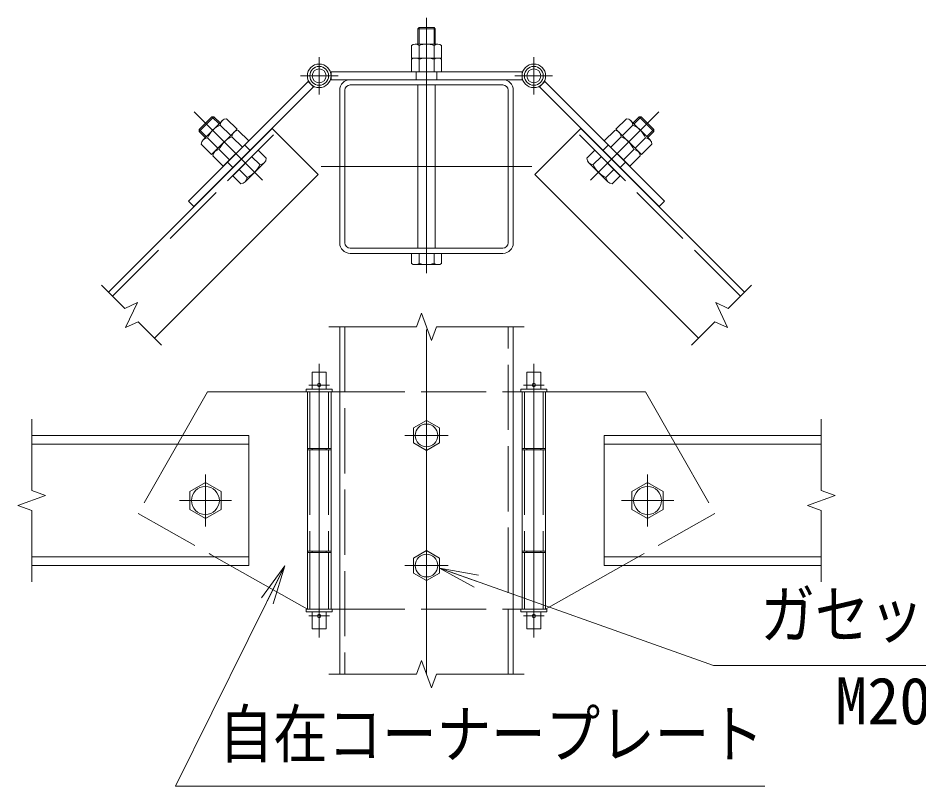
# Model space of a CAD drawing. Units: millimetres at full size; details may follow other scales. Extents: x -18900 to 18900, y -13365 to 13365.
# Drawn here: x 11991 to 16138, y -2691 to 848 of the extents above; entities that cross this region are included whole.
import ezdxf
from ezdxf.enums import TextEntityAlignment as Align

# ---------------------------------------------------------------- set-up
doc = ezdxf.new("R2010")
doc.units = ezdxf.units.MM
doc.header["$LTSCALE"] = 50
doc.linetypes.add('DASHED', pattern=[7.5, 6, -1.5])
doc.linetypes.add('USER1', pattern=[50.8, 31.75, -6.35, 6.35, -6.35])
for name, color, linetype, lineweight in [('0-0_D-STR-TXT', 7, 'Continuous', 13), ('0-1_D-STR1', 1, 'Continuous', 18), ('0-2_D-BMK', 2, 'USER1', 13), ('0-3_D-STR3', 3, 'Continuous', 13), ('0-7_D-STR-DIM', 7, 'Continuous', 13), ('0-8_0', 7, 'Continuous', 18)]:
    doc.layers.add(name, color=color, linetype=linetype, lineweight=lineweight)
doc.styles.add('ＭＳ ゴシック', font='')
doc.styles.get('ＭＳ ゴシック').set_extended_font_data('MS Gothic')

# ---------------------------------------------------------------- blocks, each defined once
blk = doc.blocks.new('_Open')
at = {"layer": '0-8_0'}
blk.add_line((-50, 8.33), (0, 0), dxfattribs=at)
blk.add_lwpolyline([(-50, -8.33), (0, 0), (-50, 0)], dxfattribs=at)

msp = doc.modelspace()

# ---------------------------------------------------------------- linework, layer by layer
at = {"layer": '0-0_D-STR-TXT'}
for points in [[(15431.54, -2691.02), (12717.1, -2691.02), (13219.09, -1678.13)], [(16748.65, -2135.94), (15195.76, -2135.94), (13934.79, -1687.53)]]:
    msp.add_lwpolyline(points, dxfattribs=at)
at = {"layer": '0-1_D-STR1'}
for p, q in [((14224.98, 563.21), (13520.98, 563.21)), ((14224.98, 539.21), (13520.98, 539.21)), ((13472.98, 515.21), (13472.98, -188.79)), ((13496.98, 515.21), (13496.98, -188.79)), ((14248.98, -188.79), (14248.98, 515.21)), ((14272.98, -188.79), (14272.98, 515.21)), ((12407.67, -415.15), (13161.92, 339.09)), ((13374.05, 126.96), (13161.92, 339.09)), ((14371.9, 126.96), (14584.04, 339.09)), ((15338.28, -415.15), (14584.04, 339.09)), ((12619.81, -627.29), (13374.05, 126.96)), ((15126.15, -627.29), (14371.9, 126.96)), ((13520.98, -212.79), (14224.98, -212.79)), ((13520.98, -236.79), (14224.98, -236.79)), ((13472.98, -575.53), (13472.98, -2175.53)), ((14272.98, -2175.53), (14272.98, -575.53)), ((12054.18, -1075.53), (13054.18, -1075.53)), ((15691.78, -1075.53), (14691.78, -1075.53)), ((12054.18, -1115.53), (13054.18, -1115.53)), ((15691.78, -1115.53), (14691.78, -1115.53)), ((13054.18, -1635.53), (12054.18, -1635.53)), ((14691.78, -1635.53), (15691.78, -1635.53))]:
    msp.add_line(p, q, dxfattribs=at)
at = {"layer": '0-1_D-STR1', "linetype": 'DASHED'}
for p, q in [((12426.06, -433.54), (13180.31, 320.71)), ((15319.9, -433.54), (14565.65, 320.71)), ((13496.98, -575.53), (13496.98, -2175.53)), ((14248.98, -2175.53), (14248.98, -575.53))]:
    msp.add_line(p, q, dxfattribs=at)
at = {"layer": '0-1_D-STR1'}
for points in [[(13054.18, -1075.53), (13054.18, -1675.53), (12054.18, -1675.53)], [(14691.78, -1075.53), (14691.78, -1675.53), (15691.78, -1675.53)]]:
    msp.add_lwpolyline(points, dxfattribs=at)
for centre, radius, start, end in [((13520.98, 515.21), 48, 90, 180), ((13520.98, 515.21), 24, 90, 180), ((14224.98, 515.21), 48, 0, 90), ((14224.98, 515.21), 24, 0, 90), ((13520.98, -188.79), 48, 180, 270), ((13520.98, -188.79), 24, 180, 270), ((14224.98, -188.79), 24, 270, 0), ((14224.98, -188.79), 48, 270, 0)]:
    msp.add_arc(centre, radius, start, end, dxfattribs=at)
at = {"layer": '0-2_D-BMK'}
for p, q in [((13872.98, -327.69), (13872.98, 847.64)), ((13378.58, 494.49), (13378.58, 667.92)), ((14367.38, 494.49), (14367.38, 667.92)), ((13291.86, 581.21), (13465.3, 581.21)), ((14454.1, 581.21), (14280.66, 581.21)), ((13117.01, 101.16), (12803.06, 415.12)), ((14628.95, 101.16), (14942.9, 415.12)), ((13387.48, 163.21), (14358.48, 163.21)), ((13872.98, -2175.53), (13872.98, -575.53)), ((13378.58, -2007.01), (13378.58, -745.07)), ((14367.38, -2007.01), (14367.38, -745.07)), ((13426.58, -843.53), (13330.58, -843.53)), ((13378.58, -855.53), (13378.58, -1155.53)), ((14319.38, -843.53), (14415.38, -843.53)), ((14367.38, -855.53), (14367.38, -1155.53)), ((13772.98, -1075.53), (13972.98, -1075.53)), ((12854.18, -1255.53), (12854.18, -1495.53)), ((14891.78, -1255.53), (14891.78, -1495.53)), ((12974.18, -1375.53), (12734.18, -1375.53)), ((14771.78, -1375.53), (15011.78, -1375.53)), ((13772.98, -1675.53), (13972.98, -1675.53)), ((13426.58, -1907.53), (13330.58, -1907.53)), ((14319.38, -1907.53), (14415.38, -1907.53))]:
    msp.add_line(p, q, dxfattribs=at)
at = {"layer": '0-3_D-STR3'}
for p, q in [((13832.98, 797.79), (13838.39, 803.21)), ((13832.98, 727.21), (13832.98, 797.79)), ((13832.98, 797.79), (13912.98, 797.79)), ((13838.39, 803.21), (13907.57, 803.21)), ((13838.39, 727.21), (13838.39, 803.21)), ((13907.57, 727.21), (13907.57, 803.21)), ((13912.98, 797.79), (13907.57, 803.21)), ((13912.98, 727.21), (13912.98, 797.79)), ((13803.78, 663.21), (13803.78, 721.61)), ((13820.06, 727.21), (13924.9, 727.21)), ((13838.38, 663.21), (13838.38, 721.61)), ((13907.58, 663.21), (13907.58, 721.61)), ((13942.18, 721.61), (13942.18, 663.21)), ((13803.78, 663.21), (13942.18, 663.21)), ((13803.78, 599.21), (13803.78, 657.61)), ((13820.06, 663.21), (13924.9, 663.21)), ((13838.38, 599.21), (13838.38, 657.61)), ((13907.58, 599.21), (13907.58, 657.61)), ((13942.18, 657.61), (13942.18, 599.21)), ((13432.98, 599.21), (14312.98, 599.21)), ((13432.98, 599.21), (13432.98, 563.21)), ((13803.78, 599.21), (13942.18, 599.21)), ((13824.98, 599.21), (13824.98, 563.21)), ((13824.98, 599.21), (13824.98, 563.21)), ((13920.98, 599.21), (13920.98, 563.21)), ((13920.98, 599.21), (13920.98, 563.21)), ((14312.98, 599.21), (14312.98, 563.21)), ((13327.38, 555.47), (12775.84, 3.92)), ((13327.38, 555.47), (13352.84, 530.01)), ((13432.98, 563.21), (14312.98, 563.21)), ((13832.98, -212.79), (13832.98, 539.21)), ((13912.98, -212.79), (13912.98, 539.21)), ((14418.57, 555.47), (14393.12, 530.01)), ((14418.57, 555.47), (14970.12, 3.92)), ((13352.84, 530.01), (12801.3, -21.53)), ((14393.12, 530.01), (14944.66, -21.53)), ((12825.69, 333.79), (12884.39, 392.48)), ((12825.69, 324.6), (12893.57, 392.48)), ((12843.18, 286.22), (12934.19, 377.23)), ((12916.91, 359.96), (12884.39, 392.48)), ((12884.39, 392.48), (12893.57, 392.48)), ((12921.51, 364.55), (12893.57, 392.48)), ((12952.05, 383.78), (13000.14, 335.7)), ((14793.91, 383.78), (14745.82, 335.7)), ((14902.78, 286.22), (14811.77, 377.23)), ((14824.45, 364.55), (14852.39, 392.48)), ((14829.05, 359.96), (14861.57, 392.48)), ((14920.27, 324.6), (14852.39, 392.48)), ((14861.57, 392.48), (14852.39, 392.48)), ((14920.27, 333.79), (14861.57, 392.48)), ((12858.22, 301.26), (12825.69, 333.79)), ((12825.69, 324.6), (12825.69, 333.79)), ((12882.47, 218.04), (13000.14, 335.7)), ((12970.72, 306.28), (12922.64, 354.37)), ((14863.49, 218.04), (14745.82, 335.7)), ((14775.24, 306.28), (14823.32, 354.37)), ((14887.74, 301.26), (14920.27, 333.79)), ((14920.27, 324.6), (14920.27, 333.79)), ((12853.62, 296.67), (12825.69, 324.6)), ((12911.89, 247.45), (12863.81, 295.53)), ((12896.92, 232.48), (12987.93, 323.49)), ((13024.46, 252.54), (12976.38, 300.63)), ((13005.79, 330.04), (13053.88, 281.96)), ((14740.17, 330.04), (14692.08, 281.96)), ((14721.5, 252.54), (14769.58, 300.63)), ((14849.04, 232.48), (14758.03, 323.49)), ((14834.07, 247.45), (14882.15, 295.53)), ((14892.34, 296.67), (14920.27, 324.6)), ((12882.47, 218.04), (12834.39, 266.12)), ((12936.21, 164.3), (13053.88, 281.96)), ((13060.1, 237.27), (13034.64, 262.73)), ((13060.1, 237.27), (13034.64, 262.73)), ((14685.86, 237.27), (14711.32, 262.73)), ((14685.86, 237.27), (14711.32, 262.73)), ((14809.75, 164.3), (14692.08, 281.96)), ((14863.49, 218.04), (14911.57, 266.12)), ((12936.21, 164.3), (12888.13, 212.38)), ((12965.63, 193.71), (12917.55, 241.79)), ((12980.05, 120.46), (13097.72, 238.12)), ((13105.07, 171.93), (13068.3, 208.7)), ((13134.49, 201.35), (13097.72, 238.12)), ((14611.47, 201.35), (14648.24, 238.12)), ((14640.89, 171.93), (14677.66, 208.7)), ((14765.9, 120.46), (14648.24, 238.12)), ((14780.33, 193.71), (14828.41, 241.79)), ((14809.75, 164.3), (14857.83, 212.38)), ((12980.9, 158.07), (12955.45, 183.53)), ((12980.9, 158.07), (12955.45, 183.53)), ((13036.92, 92.47), (13127.93, 183.48)), ((14709.04, 92.47), (14618.02, 183.48)), ((14765.06, 158.07), (14790.51, 183.53)), ((14765.06, 158.07), (14790.51, 183.53)), ((13046.24, 113.1), (13009.47, 149.87)), ((14699.72, 113.1), (14736.49, 149.87)), ((13016.82, 83.69), (12980.05, 120.46)), ((14729.14, 83.69), (14765.9, 120.46)), ((12775.84, 3.92), (12801.3, -21.53)), ((14970.12, 3.92), (14944.66, -21.53)), ((13803.78, -236.79), (13942.18, -236.79)), ((13803.78, -283.19), (13803.78, -236.79)), ((13838.38, -283.19), (13838.38, -236.79)), ((13907.58, -283.19), (13907.58, -236.79)), ((13942.18, -283.19), (13942.18, -236.79)), ((13820.06, -288.79), (13924.9, -288.79)), ((13410.58, -783.53), (13346.58, -783.53)), ((13346.58, -862.73), (13346.58, -783.53)), ((13410.58, -862.73), (13410.58, -783.53)), ((14335.38, -783.53), (14399.38, -783.53)), ((14335.38, -862.73), (14335.38, -783.53)), ((14399.38, -862.73), (14399.38, -783.53)), ((13318.58, -862.73), (13438.58, -862.73)), ((13318.58, -862.73), (13318.58, -875.53)), ((13438.58, -862.73), (13438.58, -875.53)), ((14427.38, -862.73), (14307.38, -862.73)), ((14307.38, -862.73), (14307.38, -875.53)), ((14427.38, -862.73), (14427.38, -875.53)), ((12864.18, -875.53), (12721.32, -1125.53)), ((13324.18, -875.53), (12864.18, -875.53)), ((13318.58, -875.53), (13438.58, -875.53)), ((13324.18, -875.53), (13472.98, -875.53)), ((13324.18, -875.53), (13324.18, -1135.53)), ((13324.18, -875.53), (13324.18, -1875.53)), ((13432.98, -875.53), (13432.98, -1875.53)), ((14272.98, -875.53), (14421.78, -875.53)), ((14427.38, -875.53), (14307.38, -875.53)), ((14312.98, -875.53), (14312.98, -1875.53)), ((14421.78, -875.53), (14421.78, -1135.53)), ((14421.78, -875.53), (14421.78, -1875.53)), ((14421.78, -875.53), (14881.78, -875.53)), ((14881.78, -875.53), (15024.64, -1125.53)), ((13432.98, -1135.53), (13324.18, -1135.53)), ((13432.98, -1141.53), (13324.18, -1141.53)), ((13346.58, -1141.53), (13346.58, -1135.53)), ((13410.58, -1141.53), (13410.58, -1135.53)), ((13432.98, -1141.53), (13432.98, -1609.53)), ((14312.98, -1135.53), (14421.78, -1135.53)), ((14312.98, -1141.53), (14312.98, -1609.53)), ((14312.98, -1141.53), (14421.78, -1141.53)), ((14335.38, -1141.53), (14335.38, -1135.53)), ((14399.38, -1141.53), (14399.38, -1135.53)), ((13432.98, -1609.53), (13324.18, -1609.53)), ((13432.98, -1615.53), (13324.18, -1615.53)), ((13324.18, -1615.53), (13324.18, -1875.53)), ((13346.58, -1615.53), (13346.58, -1609.53)), ((13410.58, -1615.53), (13410.58, -1609.53)), ((14312.98, -1609.53), (14421.78, -1609.53)), ((14312.98, -1615.53), (14421.78, -1615.53)), ((14335.38, -1615.53), (14335.38, -1609.53)), ((14399.38, -1615.53), (14399.38, -1609.53)), ((14421.78, -1615.53), (14421.78, -1875.53)), ((12881, -1625.53), (13324.18, -1875.53)), ((14864.96, -1625.53), (14421.78, -1875.53)), ((13318.58, -1875.53), (13438.58, -1875.53)), ((13318.58, -1875.53), (13318.58, -1888.33)), ((13318.58, -1888.33), (13438.58, -1888.33)), ((13324.18, -1875.53), (13472.98, -1875.53)), ((13346.58, -1967.53), (13346.58, -1888.33)), ((13410.58, -1967.53), (13410.58, -1888.33)), ((13438.58, -1875.53), (13438.58, -1888.33)), ((14272.98, -1875.53), (14421.78, -1875.53)), ((14427.38, -1875.53), (14307.38, -1875.53)), ((14307.38, -1875.53), (14307.38, -1888.33)), ((14427.38, -1888.33), (14307.38, -1888.33)), ((14335.38, -1967.53), (14335.38, -1888.33)), ((14399.38, -1967.53), (14399.38, -1888.33)), ((14427.38, -1875.53), (14427.38, -1888.33)), ((13410.58, -1967.53), (13346.58, -1967.53)), ((14335.38, -1967.53), (14399.38, -1967.53))]:
    msp.add_line(p, q, dxfattribs=at)
at = {"layer": '0-3_D-STR3', "linetype": 'DASHED'}
for p, q in [((13335.38, -875.53), (13335.38, -1135.53)), ((13421.78, -875.53), (13421.78, -1135.53)), ((13472.98, -875.53), (14272.98, -875.53)), ((14324.18, -875.53), (14324.18, -1135.53)), ((14410.58, -875.53), (14410.58, -1135.53)), ((13335.38, -1141.53), (13335.38, -1609.53)), ((13421.78, -1141.53), (13421.78, -1609.53)), ((14324.18, -1141.53), (14324.18, -1609.53)), ((14410.58, -1141.53), (14410.58, -1609.53)), ((13335.38, -1615.53), (13335.38, -1875.53)), ((13421.78, -1615.53), (13421.78, -1875.53)), ((14324.18, -1615.53), (14324.18, -1875.53)), ((14410.58, -1615.53), (14410.58, -1875.53)), ((13472.98, -1875.53), (14272.98, -1875.53))]:
    msp.add_line(p, q, dxfattribs=at)
at = {"layer": '0-3_D-STR3'}
for points in [[(13813.05, -1040.93), (13872.98, -1006.33), (13932.91, -1040.93), (13932.91, -1110.13), (13872.98, -1144.73), (13813.05, -1110.13)], [(12926.23, -1417.13), (12854.18, -1458.73), (12782.13, -1417.13), (12782.13, -1333.93), (12854.18, -1292.33), (12926.23, -1333.93)], [(14819.73, -1417.13), (14891.78, -1458.73), (14963.83, -1417.13), (14963.83, -1333.93), (14891.78, -1292.33), (14819.73, -1333.93)], [(13813.05, -1640.93), (13872.98, -1606.33), (13932.91, -1640.93), (13932.91, -1710.13), (13872.98, -1744.73), (13813.05, -1710.13)]]:
    msp.add_lwpolyline(points, close=True, dxfattribs=at)
at = {"layer": '0-3_D-STR3', "linetype": 'DASHED'}
for points in [[(12721.32, -1125.53), (12544.18, -1435.53), (12881, -1625.53)], [(15024.64, -1125.53), (15201.78, -1435.53), (14864.96, -1625.53)]]:
    msp.add_lwpolyline(points, dxfattribs=at)
at = {"layer": '0-3_D-STR3'}
for centre, radius in [((13378.58, 581.21), 54.4), ((13378.58, 581.21), 43.2), ((14367.38, 581.21), 54.4), ((14367.38, 581.21), 43.2), ((13378.58, 581.21), 32), ((14367.38, 581.21), 32), ((13378.58, -843.53), 8), ((14367.38, -843.53), 8), ((13872.98, -1075.53), 52.42), ((12854.18, -1375.53), 64.36), ((14891.78, -1375.53), 64.36), ((13872.98, -1675.53), 52.42), ((13378.58, -1907.53), 8), ((14367.38, -1907.53), 8)]:
    msp.add_circle(centre, radius, dxfattribs=at)
for centre, radius, start, end in [((13821.08, 697.78), 29.45, 54.01973, 125.98027), ((13872.98, 617.52), 109.69, 71.61284, 108.38716), ((13924.88, 697.68), 29.52, 54.12648, 125.87352), ((13821.08, 633.78), 29.45, 54.01973, 125.98027), ((13872.98, 553.52), 109.69, 71.61284, 108.38716), ((13924.88, 633.68), 29.52, 54.12648, 125.87352), ((12953.08, 353.33), 30.46, 91.94085, 178.05915), ((14792.87, 353.33), 30.46, 1.94085, 88.05915), ((12966.87, 251.3), 112.16, 113.22895, 156.77105), ((14779.09, 251.3), 112.16, 23.22895, 66.77105), ((12865.38, 264.54), 31.03, 92.91412, 177.08588), ((13020.61, 197.56), 112.16, 113.22895, 156.77105), ((13006.82, 299.59), 30.46, 91.94085, 178.05915), ((14739.13, 299.59), 30.46, 1.94085, 88.05915), ((14725.35, 197.56), 112.16, 23.22895, 66.77105), ((14880.58, 264.54), 31.03, 2.91412, 87.08588), ((12919.12, 210.8), 31.03, 92.91412, 177.08588), ((14826.84, 210.8), 31.03, 2.91412, 87.08588), ((13002, 216.17), 112.16, 293.22895, 336.77105), ((13104.04, 202.38), 30.46, 271.94085, 358.05915), ((14641.92, 202.38), 30.46, 181.94085, 268.05915), ((14743.96, 216.17), 112.16, 203.22895, 246.77105), ((13015.25, 114.68), 31.03, 272.91412, 357.08588), ((14730.71, 114.68), 31.03, 182.91412, 267.08588), ((13821.08, -259.37), 29.45, 234.01973, 305.98027), ((13872.98, -179.1), 109.69, 251.61284, 288.38716), ((13924.88, -259.27), 29.52, 234.12648, 305.87352)]:
    msp.add_arc(centre, radius, start, end, dxfattribs=at)
at = {"layer": '0-7_D-STR-DIM'}
for p, q in [((12482.91, -490.39), (12375.85, -383.33)), ((15263.05, -490.39), (15370.1, -383.33)), ((12482.91, -490.39), (12540.68, -463.44)), ((12540.68, -463.44), (12486.8, -579)), ((15205.28, -463.44), (15259.16, -579)), ((15263.05, -490.39), (15205.28, -463.44)), ((13849.89, -512.1), (13826.81, -575.53)), ((13896.07, -638.96), (13849.89, -512.1)), ((12486.8, -579), (12544.58, -552.06)), ((12651.63, -659.11), (12544.58, -552.06)), ((13422.98, -575.53), (13826.81, -575.53)), ((13919.15, -575.53), (13896.07, -638.96)), ((13919.15, -575.53), (14322.98, -575.53)), ((15094.33, -659.11), (15201.38, -552.06)), ((15259.16, -579), (15201.38, -552.06)), ((12054.18, -1000.53), (12054.18, -1329.36)), ((15691.78, -1000.53), (15691.78, -1329.36)), ((12117.61, -1352.45), (11990.75, -1398.62)), ((12054.18, -1329.36), (12117.61, -1352.45)), ((15755.21, -1352.45), (15628.35, -1398.62)), ((15691.78, -1329.36), (15755.21, -1352.45)), ((11990.75, -1398.62), (12054.18, -1421.71)), ((15628.35, -1398.62), (15691.78, -1421.71)), ((12054.18, -1421.71), (12054.18, -1750.53)), ((15691.78, -1421.71), (15691.78, -1750.53)), ((13849.89, -2112.1), (13826.81, -2175.53)), ((13896.07, -2238.96), (13849.89, -2112.1)), ((13422.98, -2175.53), (13826.81, -2175.53)), ((13919.15, -2175.53), (13896.07, -2238.96)), ((13919.15, -2175.53), (14322.98, -2175.53))]:
    msp.add_line(p, q, dxfattribs=at)

# ---------------------------------------------------------------- block references
at = {"layer": '0-0_D-STR-TXT', "xscale": 3.6, "yscale": 3.6}
for p, rotation in [((13932.91, -1686.86), 160.42437), ((13219.98, -1676.34), 63.63672)]:
    msp.add_blockref('_Open', p, dxfattribs=dict(at, rotation=rotation))

# ---------------------------------------------------------------- texts
at = {"layer": '0-0_D-STR-TXT', "style": 'ＭＳ ゴシック', "width": 0.85}
for s, p in [('ガセットB.N', (15411.21, -2074.16)), ('自在コーナープレート', (12915.42, -2624.68))]:
    msp.add_text(s, height=216.6, dxfattribs=at).set_placement(p, align=Align.BOTTOM_LEFT)
at = {"layer": '0-0_D-STR-TXT', "style": 'ＭＳ ゴシック'}
msp.add_text('M20x260', height=216.6, dxfattribs=at).set_placement((15756.38, -2471.91), align=Align.BOTTOM_LEFT)

doc.saveas('drawing.dxf')
